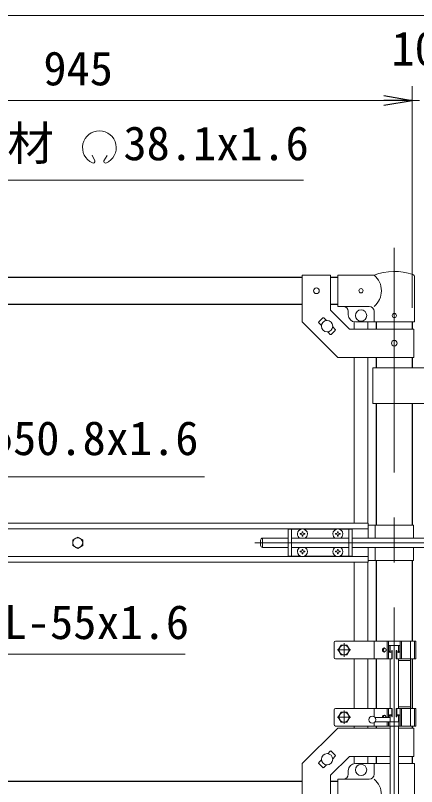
# Model space of a CAD drawing. Units: millimetres, scale not verified. Extents: x -4200 to 4200, y -2970 to 2970.
# Drawn here: x 677 to 1243, y -458 to 631 of the extents above; entities that cross this region are included whole.
import ezdxf
from ezdxf.enums import TextEntityAlignment as Align

# ---------------------------------------------------------------- set-up
doc = ezdxf.new("R2010")
doc.units = ezdxf.units.MM
doc.header["$LTSCALE"] = 10
doc.linetypes.add('USER1', pattern=[50.8, 31.75, -6.35, 6.35, -6.35])
doc.linetypes.add('USER2', pattern=[0.375, 0.25, -0.125])
for name, color, linetype, lineweight in [('0-0_D-STR3', 3, 'Continuous', 13), ('0-1_D-BMK', 2, 'USER1', 13), ('0-3_D-STR1', 1, 'Continuous', 25), ('0-7_D-STR-DIM', 7, 'Continuous', 13), ('0-A_D-STR-TXT', 7, 'Continuous', 13)]:
    doc.layers.add(name, color=color, linetype=linetype, lineweight=lineweight)
doc.layers.add('0-8_0', color=7, linetype='Continuous')
doc.styles.add('ＭＳ ゴシック', font='')
doc.styles.get('ＭＳ ゴシック').set_extended_font_data('MS Gothic')

# ---------------------------------------------------------------- blocks, each defined once
blk = doc.blocks.new('_Open')
at = {"layer": '0-8_0'}
blk.add_line((-10, 1.667), (0, 0), dxfattribs=at)
blk.add_lwpolyline([(-10, -1.667), (0, 0), (-10, 0)], dxfattribs=at)

msp = doc.modelspace()

# ---------------------------------------------------------------- linework, layer by layer
at = {"layer": '0-0_D-STR3'}
for p, q in [((1081.59, 264.57), (1081.59, 198.32)), ((1121.59, 264.57), (1081.59, 264.57)), ((1121.59, 264.57), (1121.59, 214.89)), ((1131.59, 264.37), (1183.04, 264.37)), ((1131.59, 264.37), (1131.59, 220.37)), ((1240.14, 198.37), (1240.14, 262.06)), ((1131.59, 220.37), (1176.04, 220.37)), ((1148.16, 188.32), (1121.59, 214.89)), ((1146.59, 213.37), (1146.59, 208.37)), ((1183.04, 198.37), (1183.04, 213.37)), ((1110.58, 203.98), (1104.92, 198.33)), ((1108.64, 193.2), (1104.92, 196.91)), ((1115.71, 200.27), (1111.99, 203.98)), ((1155.09, 198.37), (1155.09, 188.32)), ((1183.04, 198.37), (1156.59, 198.37)), ((1174.09, 198.37), (1174.09, 188.32)), ((1240.14, 198.37), (1183.04, 198.37)), ((1128.26, 186.31), (1122.6, 180.65)), ((1128.26, 187.72), (1124.54, 191.44)), ((1239.29, 188.32), (1148.16, 188.32)), ((1239.29, 188.32), (1239.29, 148.32)), ((1121.19, 180.65), (1117.47, 184.37)), ((1155.09, 148.32), (1155.09, -86.13)), ((1174.09, 148.32), (1174.09, -86.13)), ((1301.39, 133.32), (1181.39, 133.32)), ((1181.39, 133.32), (1181.39, 83.32)), ((1301.39, 83.32), (1181.39, 83.32)), ((1174.49, -86.13), (354.49, -86.13)), ((1174.49, -107.13), (1174.49, -86.13)), ((1174.49, -94.13), (354.49, -94.13)), ((1061.84, -94.63), (1061.84, -132.63)), ((1079.24, -94.63), (1061.84, -94.63)), ((1066.34, -94.63), (1066.34, -132.63)), ((1081.45, -97.98), (1081.42, -99.28)), ((1082.24, -97.98), (1081.45, -97.98)), ((1082.24, -97.98), (1082.26, -99.28)), ((1129.24, -94.63), (1084.44, -94.63)), ((1131.45, -97.98), (1131.42, -99.28)), ((1132.24, -97.98), (1131.45, -97.98)), ((1132.24, -97.98), (1132.26, -99.28)), ((1151.84, -94.63), (1134.44, -94.63)), ((1147.34, -94.63), (1147.34, -132.63)), ((1151.84, -94.63), (1151.84, -132.63)), ((1238.59, -88.63), (1174.49, -88.63)), ((1184.59, -88.63), (1184.59, -107.13)), ((1238.59, -88.63), (1238.59, -107.13)), ((1037.09, -107.13), (1025.64, -107.13)), ((1025.64, -107.13), (1025.64, -120.13)), ((1036.94, -107.13), (1061.84, -107.13)), ((1066.34, -107.13), (1147.34, -107.13)), ((1078.69, -101.53), (1078.69, -101.13)), ((1079.99, -101.55), (1078.69, -101.53)), ((1081.45, -104.28), (1081.42, -102.99)), ((1082.24, -104.28), (1081.45, -104.28)), ((1082.24, -104.28), (1082.26, -102.99)), ((1083.69, -100.72), (1084.99, -100.74)), ((1084.99, -100.74), (1084.99, -101.13)), ((1129.99, -100.72), (1128.69, -100.74)), ((1128.69, -100.74), (1128.69, -101.13)), ((1131.45, -104.28), (1131.42, -102.99)), ((1132.24, -104.28), (1131.45, -104.28)), ((1132.24, -104.28), (1132.26, -102.99)), ((1133.69, -101.55), (1134.99, -101.53)), ((1134.99, -101.53), (1134.99, -101.13)), ((1151.84, -107.13), (1332.64, -107.13)), ((1022.64, -110.13), (1022.64, -117.13)), ((1037.09, -120.13), (1025.64, -120.13)), ((1036.94, -120.13), (1061.84, -120.13)), ((1066.34, -120.13), (1147.34, -120.13)), ((1078.69, -126.53), (1078.69, -126.13)), ((1079.99, -126.55), (1078.69, -126.53)), ((1081.45, -122.98), (1081.42, -124.28)), ((1081.45, -129.28), (1081.42, -127.99)), ((1082.24, -122.98), (1081.45, -122.98)), ((1082.24, -129.28), (1081.45, -129.28)), ((1082.24, -122.98), (1082.26, -124.28)), ((1082.24, -129.28), (1082.26, -127.99)), ((1083.69, -125.72), (1084.99, -125.74)), ((1083.69, -126.55), (1084.99, -126.53)), ((1084.99, -125.74), (1084.99, -126.13)), ((1084.99, -126.53), (1084.99, -126.13)), ((1129.99, -125.72), (1128.69, -125.74)), ((1128.69, -125.74), (1128.69, -126.13)), ((1131.45, -122.98), (1131.42, -124.28)), ((1131.45, -129.28), (1131.42, -127.99)), ((1132.24, -122.98), (1131.45, -122.98)), ((1132.24, -129.28), (1131.45, -129.28)), ((1132.24, -122.98), (1132.26, -124.28)), ((1132.24, -129.28), (1132.26, -127.99)), ((1133.69, -125.72), (1134.99, -125.74)), ((1133.69, -126.55), (1134.99, -126.53)), ((1134.99, -125.74), (1134.99, -126.13)), ((1134.99, -126.53), (1134.99, -126.13)), ((1151.84, -120.13), (1332.64, -120.13)), ((1174.49, -141.13), (1174.49, -120.13)), ((1184.59, -120.13), (1184.59, -138.63)), ((1238.59, -120.13), (1238.59, -138.63)), ((1174.49, -133.13), (354.49, -133.13)), ((1174.49, -141.13), (354.49, -141.13)), ((1079.24, -132.63), (1061.84, -132.63)), ((1129.24, -132.63), (1084.44, -132.63)), ((1151.84, -132.63), (1134.44, -132.63)), ((1155.09, -141.13), (1155.09, -252.63)), ((1174.09, -141.13), (1174.09, -252.63)), ((1238.59, -138.63), (1174.49, -138.63)), ((1126.59, -254.63), (1126.59, -275.63)), ((1242.19, -252.63), (1128.59, -252.63)), ((1183.29, -252.63), (1183.29, -277.63)), ((1201.59, -252.63), (1201.59, -277.63)), ((1203.49, -252.63), (1203.49, -277.63)), ((1219.69, -258.63), (1203.49, -258.63)), ((1205.09, -265.63), (1205.09, -258.63)), ((1205.59, -258.63), (1205.59, -267.65)), ((1217.59, -258.63), (1217.59, -267.65)), ((1218.09, -258.63), (1218.09, -265.63)), ((1219.69, -252.63), (1219.69, -277.63)), ((1221.59, -252.63), (1221.59, -277.63)), ((1221.83, -252.63), (1221.83, -277.63)), ((1234.29, -252.63), (1234.29, -372.63)), ((1239.89, -252.63), (1239.89, -277.63)), ((1242.19, -252.63), (1242.19, -277.63)), ((1208.09, -265.63), (1208.09, -277.63)), ((1208.09, -265.63), (1208.78, -265.63)), ((1208.78, -265.63), (1208.78, -277.63)), ((1214.4, -265.63), (1214.4, -277.63)), ((1215.09, -265.63), (1214.4, -265.63)), ((1215.09, -265.63), (1215.09, -277.63)), ((1208.78, -277.63), (1128.59, -277.63)), ((1155.09, -277.63), (1155.09, -347.63)), ((1174.09, -277.63), (1174.09, -347.63)), ((1205.59, -277.63), (1205.59, -347.63)), ((1242.19, -277.63), (1214.4, -277.63)), ((1217.59, -277.63), (1217.59, -347.63)), ((1234.29, -279.93), (1217.59, -279.93)), ((1208.78, -347.63), (1128.59, -347.63)), ((1183.29, -347.63), (1183.29, -359.42)), ((1201.59, -360.63), (1201.59, -347.63)), ((1203.49, -360.63), (1203.49, -347.63)), ((1208.09, -359.63), (1208.09, -347.63)), ((1208.78, -359.63), (1208.78, -347.63)), ((1242.19, -347.63), (1214.4, -347.63)), ((1214.4, -359.63), (1214.4, -347.63)), ((1215.09, -359.63), (1215.09, -347.63)), ((1234.29, -345.33), (1217.59, -345.33)), ((1219.69, -372.63), (1219.69, -347.63)), ((1221.59, -372.63), (1221.59, -347.63)), ((1221.83, -347.63), (1221.83, -372.63)), ((1239.89, -347.63), (1239.89, -372.63)), ((1242.19, -347.63), (1242.19, -372.63)), ((1126.59, -349.63), (1126.59, -370.63)), ((1205.59, -357.62), (1205.59, -366.63)), ((1217.59, -357.62), (1217.59, -366.63)), ((1183.29, -367.84), (1183.29, -372.63)), ((1205.59, -360.63), (1184.59, -360.63)), ((1205.59, -366.63), (1184.59, -366.63)), ((1201.59, -372.63), (1201.59, -366.63)), ((1205.59, -366.63), (1203.49, -366.63)), ((1203.49, -372.63), (1203.49, -366.63)), ((1203.49, -366.63), (1218.09, -366.63)), ((1205.09, -359.63), (1205.09, -360.63)), ((1205.09, -366.63), (1205.09, -372.63)), ((1208.09, -359.63), (1208.78, -359.63)), ((1215.09, -359.63), (1214.4, -359.63)), ((1218.09, -372.63), (1218.09, -359.63)), ((1242.19, -372.63), (1128.59, -372.63)), ((1155.09, -372.63), (1155.09, -375.58)), ((1174.09, -372.63), (1174.09, -375.58)), ((1205.59, -372.63), (1205.59, -621.63)), ((1217.59, -372.63), (1217.59, -621.63)), ((1239.29, -375.58), (1217.59, -375.58)), ((1239.29, -415.58), (1239.29, -375.58)), ((1121.19, -407.92), (1117.47, -411.63)), ((1128.26, -413.57), (1122.6, -407.92)), ((1108.64, -420.46), (1104.92, -424.18)), ((1148.16, -415.58), (1121.59, -442.15)), ((1128.26, -414.99), (1124.54, -418.7)), ((1205.59, -415.58), (1148.16, -415.58)), ((1155.09, -415.58), (1155.09, -425.63)), ((1174.09, -415.58), (1174.09, -425.63)), ((1239.29, -415.58), (1217.59, -415.58)), ((1081.59, -491.83), (1081.59, -425.58)), ((1110.58, -431.25), (1104.92, -425.59)), ((1115.71, -427.53), (1111.99, -431.25)), ((1146.59, -440.63), (1146.59, -435.63)), ((1183.04, -425.63), (1183.04, -440.63)), ((1240.14, -425.63), (1217.59, -425.63)), ((1240.14, -425.63), (1240.14, -489.33)), ((1121.59, -491.83), (1121.59, -442.15)), ((1131.59, -447.63), (1176.04, -447.63)), ((1131.59, -491.63), (1131.59, -447.63))]:
    msp.add_line(p, q, dxfattribs=at)
at = {"layer": '0-0_D-STR3', "linetype": 'USER2'}
msp.add_line((1221.83, -277.63), (1235.83, -277.63), dxfattribs=at)
at = {"layer": '0-0_D-STR3'}
for points in [[(1239.29, 148.32), (1131.59, 148.32), (1081.59, 198.32)], [(1079.99, -100.72), (1078.69, -100.74), (1078.69, -101.13)], [(1083.69, -101.55), (1084.99, -101.53), (1084.99, -101.13)], [(1129.99, -101.55), (1128.69, -101.53), (1128.69, -101.13)], [(1133.69, -100.72), (1134.99, -100.74), (1134.99, -101.13)], [(1079.99, -125.72), (1078.69, -125.74), (1078.69, -126.13)], [(1129.99, -126.55), (1128.69, -126.53), (1128.69, -126.13)], [(1205.59, -375.58), (1131.59, -375.58), (1081.59, -425.58)], [(1205.59, -425.63), (1183.04, -425.63), (1156.59, -425.63)]]:
    msp.add_lwpolyline(points, dxfattribs=at)
for points in [[(764.49, -105.53), (771.51, -109.58), (771.51, -117.68), (764.49, -121.73), (757.48, -117.68), (757.48, -109.58)], [(1144.64, -258.12), (1148.69, -265.13), (1144.64, -272.15), (1136.54, -272.15), (1132.49, -265.13), (1136.54, -258.12)], [(1144.64, -353.12), (1148.69, -360.13), (1144.64, -367.15), (1136.54, -367.15), (1132.49, -360.13), (1136.54, -353.12)]]:
    msp.add_lwpolyline(points, close=True, dxfattribs=at)
for centre, radius in [((1101.59, 242.32), 4), ((1164.59, 242.37), 3), ((1164.59, 207.37), 8), ((1211.59, 207.37), 3), ((1116.59, 192.32), 8), ((1211.59, 168.32), 4), ((764.49, -113.63), 7.03), ((1140.59, -265.13), 7.03), ((1140.59, -360.13), 7.03), ((1180.59, -363.63), 5), ((1116.59, -419.58), 8), ((1164.59, -434.63), 8)]:
    msp.add_circle(centre, radius, dxfattribs=at)
for centre, radius, start, end in [((1211.59, 189.64), 80, 70.77949, 110.9084), ((1164.84, 242.37), 28.55, 309.59418, 50.40582), ((1236.84, 262.06), 3.3, 0, 70.77949), ((1139.59, 213.37), 7, 0, 90), ((1176.04, 213.37), 7, 0, 90), ((1156.59, 208.37), 10, 180, 270), ((1105.63, 197.62), 1, 135, 225), ((1111.29, 203.28), 1, 45, 135), ((1127.55, 187.01), 1, 315, 45), ((1121.89, 181.36), 1, 225, 315), ((1081.84, -101.13), 7, 0, 180), ((1131.84, -101.13), 7, 0, 180), ((1025.64, -110.13), 3, 90, 180), ((1081.84, -101.13), 7, 180, 238.99728), ((1079.94, -99.23), 1.49, 270, 0), ((1079.94, -103.04), 1.49, 0, 90), ((1083.75, -99.23), 1.49, 180, 270), ((1083.75, -103.04), 1.49, 90, 180), ((1081.84, -101.13), 7, 301.00272, 0), ((1131.84, -101.13), 7, 180, 238.99728), ((1129.94, -99.23), 1.49, 270, 0), ((1129.94, -103.04), 1.49, 0, 90), ((1133.75, -99.23), 1.49, 180, 270), ((1133.75, -103.04), 1.49, 90, 180), ((1131.84, -101.13), 7, 301.00272, 0), ((1025.64, -117.13), 3, 180, 270), ((1081.84, -126.13), 7, 121.00272, 180), ((1081.84, -126.13), 7, 180, 0), ((1079.94, -124.23), 1.49, 270, 0), ((1079.94, -128.04), 1.49, 0, 90), ((1083.75, -124.23), 1.49, 180, 270), ((1083.75, -128.04), 1.49, 90, 180), ((1081.84, -126.13), 7, 0, 58.99728), ((1131.84, -126.13), 7, 121.00272, 180), ((1131.84, -126.13), 7, 180, 0), ((1129.94, -124.23), 1.49, 270, 0), ((1129.94, -128.04), 1.49, 0, 90), ((1133.75, -124.23), 1.49, 180, 270), ((1133.75, -128.04), 1.49, 90, 180), ((1131.84, -126.13), 7, 0, 58.99728), ((1128.59, -254.63), 2, 90, 180), ((1128.59, -275.63), 2, 180, 270), ((1128.59, -349.63), 2, 90, 180), ((1128.59, -370.63), 2, 180, 270), ((1121.89, -408.62), 1, 45, 135), ((1127.55, -414.28), 1, 315, 45), ((1105.63, -424.89), 1, 135, 225), ((1111.29, -430.54), 1, 225, 315), ((1156.59, -435.63), 10, 90, 180), ((1139.59, -440.63), 7, 270, 0), ((1176.04, -440.63), 7, 270, 0), ((1164.84, -469.63), 28.55, 309.59418, 50.40582)]:
    msp.add_arc(centre, radius, start, end, dxfattribs=at)
msp.add_ellipse((1197.44, -265.13), major_axis=(0, 3), ratio=0.839449, dxfattribs=at)
for centre, major_axis, ratio, start_param, end_param in [((1198.6, -265.13), (0, -3), 0.839449, 3.3733968, 6.0513812), ((1205.79, -265.59), (0, -3), 0.766727, 4.7027468, 7.8414058), ((1206.94, -265.59), (0, -3), 0.615242, 4.7027468, 6.0032469), ((1217.39, -265.59), (0, -3), 0.766727, 4.7249648, 7.8636238), ((1216.25, -265.59), (0, -3), 0.615242, 0.2799384, 1.5804385), ((1197.44, -360.13), (0, -3), 0.839449, 1.4033482, 4.8798371), ((1198.6, -360.13), (0, -3), 0.839449, 3.3733968, 4.8798371), ((1205.79, -359.67), (0, 3), 0.766727, 4.7249648, 7.8636238), ((1206.94, -359.67), (0, 3), 0.615242, 0.2799384, 1.5804385), ((1217.39, -359.67), (0, 3), 0.766727, 4.7027468, 7.8414058), ((1216.25, -359.67), (0, 3), 0.615242, 4.7027468, 6.0032469)]:
    msp.add_ellipse(centre, major_axis=major_axis, ratio=ratio, start_param=start_param, end_param=end_param, dxfattribs=at)
at = {"layer": '0-1_D-BMK'}
for p, q in [((1211.59, 303.1), (1211.59, -535.29)), ((1014.52, -113.63), (1638.97, -113.63)), ((1140.59, -255.63), (1140.59, -274.63)), ((1150.09, -265.13), (1131.09, -265.13)), ((1140.59, -350.63), (1140.59, -369.63)), ((1150.09, -360.13), (1131.09, -360.13))]:
    msp.add_line(p, q, dxfattribs=at)
at = {"layer": '0-3_D-STR1'}
for p, q in [((447.39, 261.37), (1081.59, 261.37)), ((1121.59, 261.37), (1131.59, 261.37)), ((447.39, 223.37), (1081.59, 223.37)), ((1121.59, 223.37), (1131.59, 223.37)), ((1186.19, 198.37), (1186.19, 188.32)), ((1236.99, 198.37), (1236.99, 188.32)), ((1186.19, 148.32), (1186.19, 133.32)), ((1236.99, 148.32), (1236.99, 133.32)), ((1186.19, 83.32), (1186.19, -88.63)), ((1236.99, 83.32), (1236.99, -88.63)), ((1186.19, -138.63), (1186.19, -252.63)), ((1236.99, -138.63), (1236.99, -252.63)), ((1186.19, -277.63), (1186.19, -347.63)), ((1236.99, -277.63), (1236.99, -347.63)), ((1186.19, -372.63), (1186.19, -375.58)), ((1236.99, -372.63), (1236.99, -375.58)), ((1186.19, -415.58), (1186.19, -425.63)), ((1236.99, -415.58), (1236.99, -425.63)), ((447.39, -450.63), (1081.59, -450.63)), ((1121.59, -450.63), (1131.59, -450.63))]:
    msp.add_line(p, q, dxfattribs=at)
at = {"layer": '0-7_D-STR-DIM'}
for p, q in [((281.99, 631.37), (2201.99, 631.37)), ((1236.99, 218.37), (1236.99, 531.37)), ((1236.99, 218.37), (1236.99, 531.37)), ((1196.99, 511.37), (331.99, 511.37)), ((1196.99, 511.37), (1156.99, 511.37)), ((1236.99, 511.37), (1246.99, 511.37))]:
    msp.add_line(p, q, dxfattribs=at)
at = {"layer": '0-A_D-STR-TXT'}
for p, q in [((788.78, 425.75), (784.95, 433.96)), ((801.36, 425.74), (805.89, 433.58))]:
    msp.add_line(p, q, dxfattribs=at)
for points in [[(1083.32, 398.46), (547.12, 398.46), (492.56, 252.8)], [(943.38, -20.39), (522.55, -20.39), (325.4, -20.39)], [(916.13, -270.89), (574.85, -270.89), (534.34, -118.74)]]:
    msp.add_lwpolyline(points, dxfattribs=at)
for centre, radius, start, end in [((795.07, 444.63), 23.75, 292.92895, 245.65759), ((786.32, 425.29), 2.5, 245.55066, 10.6575), ((803.82, 425.28), 2.5, 169.34241, 276.63708)]:
    msp.add_arc(centre, radius, start, end, dxfattribs=at)

# ---------------------------------------------------------------- block references
at = {"layer": '0-7_D-STR-DIM', "xscale": 4, "yscale": 4}
msp.add_blockref('_Open', (1236.99, 511.37), dxfattribs=at)
msp.add_blockref('_Open', (1236.99, 511.37), dxfattribs=at)

# ---------------------------------------------------------------- texts
at = {"layer": '0-7_D-STR-DIM', "style": 'ＭＳ ゴシック'}
for s, p in [('10', (1207.59, 546.12)), ('945', (716.02, 518.12))]:
    msp.add_text(s, height=48.09, dxfattribs=at).set_placement(p, align=Align.BOTTOM_LEFT)
at = {"layer": '0-A_D-STR-TXT', "style": 'ＭＳ ゴシック'}
for s, p in [('枠材 \u300038.1x1.6', (599.56, 412.32)), ('枠材 φ50.8x1.6', (459.62, -4.25)), ('PL-55x1.6', (627.3, -264.14))]:
    msp.add_text(s, height=48.09, dxfattribs=at).set_placement(p, align=Align.BOTTOM_LEFT)

doc.saveas('drawing.dxf')
